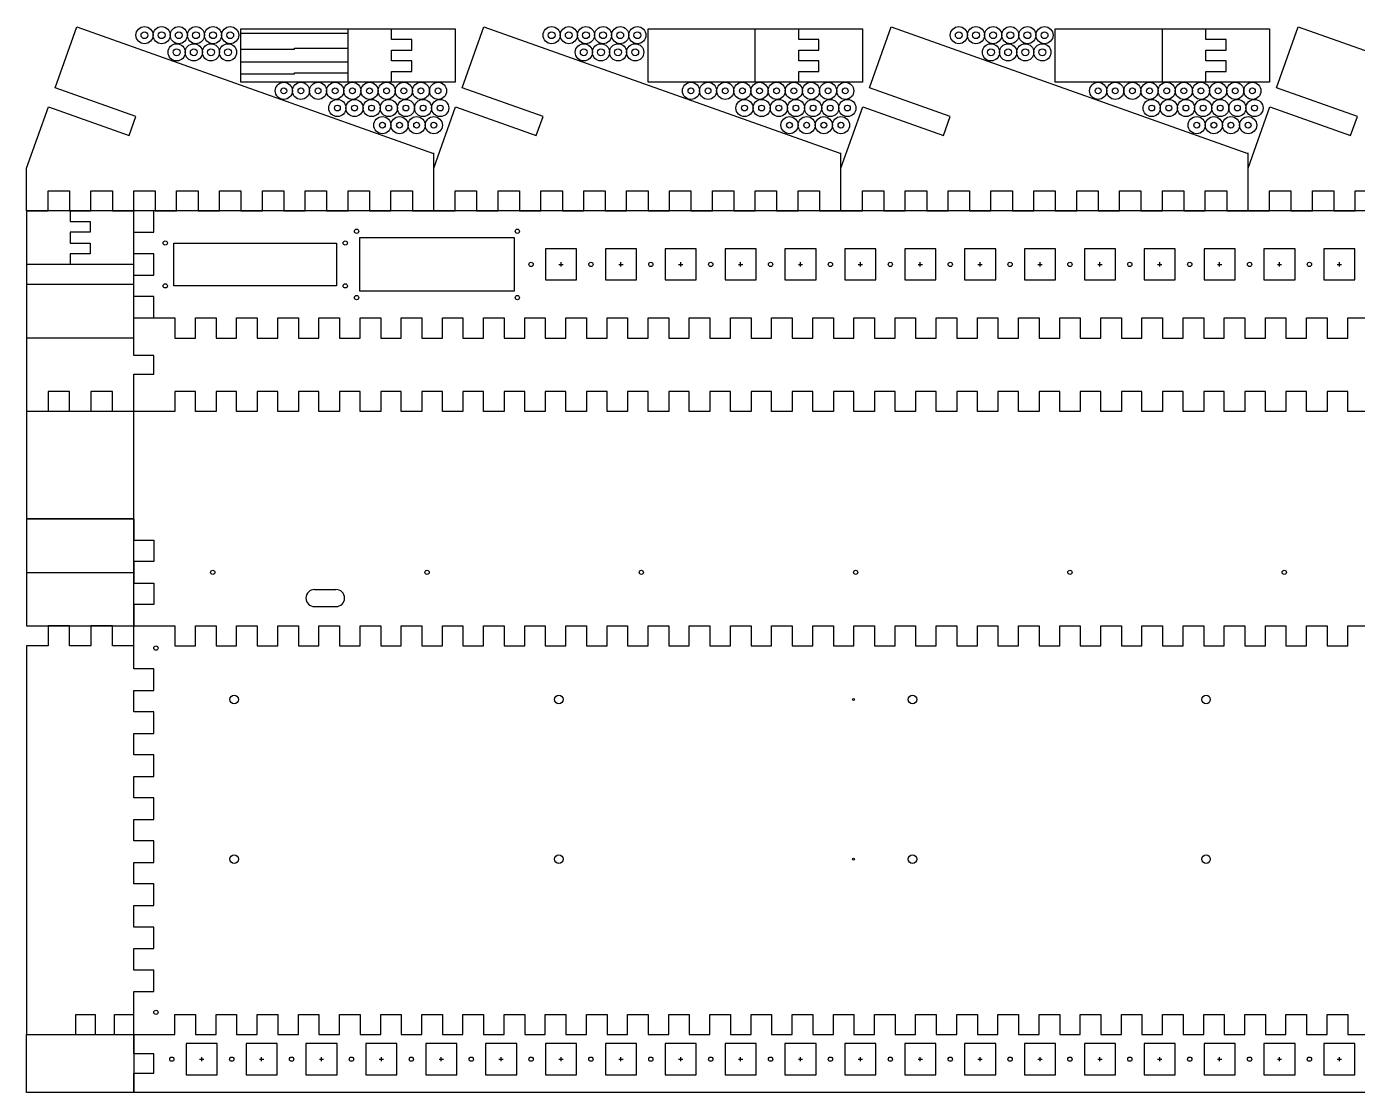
# Model space of a CAD drawing. Header units: metres. Extents: x 0 to 974, y 0 to 501.
# Drawn here: x 0 to 621, y 0 to 497 of the extents above; entities that cross this region are included whole.
import ezdxf

# ---------------------------------------------------------------- set-up
doc = ezdxf.new("R2010")
doc.units = ezdxf.units.M

msp = doc.modelspace()

# ---------------------------------------------------------------- linework, layer by layer
at = {"color": 7}
for p, q in [((13.275722, 468.833282), (23.419872, 497.405975)), ((23.419872, 497.405975), (189.936829, 438.287537)), ((203.275726, 468.833282), (213.419876, 497.405975)), ((213.419876, 497.405975), (379.936829, 438.287537)), ((393.275726, 468.833282), (403.419861, 497.405975)), ((403.419861, 497.405975), (569.936829, 438.287537)), ((583.275696, 468.833282), (593.419861, 497.405975)), ((593.419861, 497.405975), (759.936829, 438.287537)), ((100, 471.440002), (100, 496.440002)), ((100, 496.440002), (200, 496.440002)), ((100, 494.440002), (150, 494.440002)), ((150, 471.440002), (150, 496.440002)), ((170.320007, 491.440002), (170.320007, 496.440002)), ((179.680008, 491.440002), (170.320007, 491.440002)), ((179.680008, 486.440002), (179.680008, 491.440002)), ((200, 496.440002), (200, 471.440002)), ((290, 471.440002), (290, 496.440002)), ((290, 496.440002), (390, 496.440002)), ((340, 471.440002), (340, 496.440002)), ((360.320007, 491.440002), (360.320007, 496.440002)), ((369.679993, 491.440002), (360.320007, 491.440002)), ((369.679993, 486.440002), (369.679993, 491.440002)), ((390, 496.440002), (390, 471.440002)), ((480, 471.440002), (480, 496.440002)), ((480, 496.440002), (580, 496.440002)), ((530, 471.440002), (530, 496.440002)), ((550.320007, 491.440002), (550.320007, 496.440002)), ((559.679993, 491.440002), (550.320007, 491.440002)), ((559.679993, 486.440002), (559.679993, 491.440002)), ((580, 496.440002), (580, 471.440002)), ((100, 486.940002), (125, 486.940002)), ((125, 486.940002), (125, 487.440002)), ((125, 487.440002), (150, 487.440002)), ((170.320007, 481.440002), (170.320007, 486.440002)), ((170.320007, 486.440002), (179.680008, 486.440002)), ((360.320007, 481.440002), (360.320007, 486.440002)), ((360.320007, 486.440002), (369.679993, 486.440002)), ((550.320007, 481.440002), (550.320007, 486.440002)), ((550.320007, 486.440002), (559.679993, 486.440002)), ((100, 480.940002), (150, 480.940002)), ((179.680008, 481.440002), (170.320007, 481.440002)), ((179.680008, 476.440002), (179.680008, 481.440002)), ((369.679993, 481.440002), (360.320007, 481.440002)), ((369.679993, 476.440002), (369.679993, 481.440002)), ((559.679993, 481.440002), (550.320007, 481.440002)), ((559.679993, 476.440002), (559.679993, 481.440002)), ((100, 475.440002), (125, 475.440002)), ((125, 475.440002), (125, 475.940002)), ((125, 475.940002), (150, 475.940002)), ((170.320007, 471.440002), (170.320007, 476.440002)), ((170.320007, 476.440002), (179.680008, 476.440002)), ((360.320007, 471.440002), (360.320007, 476.440002)), ((360.320007, 476.440002), (369.679993, 476.440002)), ((550.320007, 471.440002), (550.320007, 476.440002)), ((550.320007, 476.440002), (559.679993, 476.440002)), ((50.970562, 455.4505), (13.275722, 468.833282)), ((200, 471.440002), (100, 471.440002)), ((240.970566, 455.4505), (203.275726, 468.833282)), ((390, 471.440002), (290, 471.440002)), ((430.970551, 455.4505), (393.275726, 468.833282)), ((580, 471.440002), (480, 471.440002)), ((620.970581, 455.4505), (583.275696, 468.833282)), ((0, 431.440002), (10.14415, 460.012695)), ((10.14415, 460.012695), (47.838993, 446.629913)), ((190, 431.440002), (200.14415, 460.012695)), ((200.14415, 460.012695), (237.838989, 446.629913)), ((380, 431.440002), (390.144165, 460.012695)), ((390.144165, 460.012695), (427.838989, 446.629913)), ((570, 431.440002), (580.144165, 460.012695)), ((580.144165, 460.012695), (617.838989, 446.629913)), ((47.838993, 446.629913), (50.970562, 455.4505)), ((237.838989, 446.629913), (240.970566, 455.4505)), ((427.838989, 446.629913), (430.970551, 455.4505)), ((617.838989, 446.629913), (620.970581, 455.4505)), ((190, 411.440002), (190, 438.540009)), ((380, 411.440002), (380, 438.540009)), ((570, 411.440002), (570, 438.540009)), ((0, 411.440002), (0, 431.440002)), ((190, 411.440002), (190, 431.440002)), ((380, 411.440002), (380, 431.440002)), ((570, 411.440002), (570, 431.440002)), ((10, 411.440002), (10, 420.799988)), ((10, 420.799988), (20, 420.799988)), ((20, 420.799988), (20, 411.440002)), ((30, 411.440002), (30, 420.799988)), ((30, 420.799988), (40, 420.799988)), ((40, 420.799988), (40, 411.440002)), ((50, 411.440002), (50, 420.799988)), ((50, 420.799988), (60, 420.799988)), ((60, 420.799988), (60, 411.440002)), ((70, 411.440002), (70, 420.799988)), ((70, 420.799988), (80, 420.799988)), ((80, 420.799988), (80, 411.440002)), ((90, 411.440002), (90, 420.799988)), ((90, 420.799988), (100, 420.799988)), ((100, 420.799988), (100, 411.440002)), ((110, 411.440002), (110, 420.799988)), ((110, 420.799988), (120, 420.799988)), ((120, 420.799988), (120, 411.440002)), ((130, 411.440002), (130, 420.799988)), ((130, 420.799988), (140, 420.799988)), ((140, 420.799988), (140, 411.440002)), ((150, 411.440002), (150, 420.799988)), ((150, 420.799988), (160, 420.799988)), ((160, 420.799988), (160, 411.440002)), ((170, 411.440002), (170, 420.799988)), ((170, 420.799988), (180, 420.799988)), ((180, 420.799988), (180, 411.440002)), ((200, 411.440002), (200, 420.799988)), ((200, 420.799988), (210, 420.799988)), ((210, 420.799988), (210, 411.440002)), ((220, 411.440002), (220, 420.799988)), ((220, 420.799988), (230, 420.799988)), ((230, 420.799988), (230, 411.440002)), ((240, 411.440002), (240, 420.799988)), ((240, 420.799988), (250, 420.799988)), ((250, 420.799988), (250, 411.440002)), ((260, 411.440002), (260, 420.799988)), ((260, 420.799988), (270, 420.799988)), ((270, 420.799988), (270, 411.440002)), ((280, 411.440002), (280, 420.799988)), ((280, 420.799988), (290, 420.799988)), ((290, 420.799988), (290, 411.440002)), ((300, 411.440002), (300, 420.799988)), ((300, 420.799988), (310, 420.799988)), ((310, 420.799988), (310, 411.440002)), ((320, 411.440002), (320, 420.799988)), ((320, 420.799988), (330, 420.799988)), ((330, 420.799988), (330, 411.440002)), ((340, 411.440002), (340, 420.799988)), ((340, 420.799988), (350, 420.799988)), ((350, 420.799988), (350, 411.440002)), ((360, 411.440002), (360, 420.799988)), ((360, 420.799988), (370, 420.799988)), ((370, 420.799988), (370, 411.440002)), ((390, 411.440002), (390, 420.799988)), ((390, 420.799988), (400, 420.799988)), ((400, 420.799988), (400, 411.440002)), ((410, 411.440002), (410, 420.799988)), ((410, 420.799988), (420, 420.799988)), ((420, 420.799988), (420, 411.440002)), ((430, 411.440002), (430, 420.799988)), ((430, 420.799988), (440, 420.799988)), ((440, 420.799988), (440, 411.440002)), ((450, 411.440002), (450, 420.799988)), ((450, 420.799988), (460, 420.799988)), ((460, 420.799988), (460, 411.440002)), ((470, 411.440002), (470, 420.799988)), ((470, 420.799988), (480, 420.799988)), ((480, 420.799988), (480, 411.440002)), ((490, 411.440002), (490, 420.799988)), ((490, 420.799988), (500, 420.799988)), ((500, 420.799988), (500, 411.440002)), ((510, 411.440002), (510, 420.799988)), ((510, 420.799988), (520, 420.799988)), ((520, 420.799988), (520, 411.440002)), ((530, 411.440002), (530, 420.799988)), ((530, 420.799988), (540, 420.799988)), ((540, 420.799988), (540, 411.440002)), ((550, 411.440002), (550, 420.799988)), ((550, 420.799988), (560, 420.799988)), ((560, 420.799988), (560, 411.440002)), ((580, 411.440002), (580, 420.799988)), ((580, 420.799988), (590, 420.799988)), ((590, 420.799988), (590, 411.440002)), ((600, 411.440002), (600, 420.799988)), ((600, 420.799988), (610, 420.799988)), ((610, 420.799988), (610, 411.440002)), ((620, 411.440002), (620, 420.799988)), ((620, 420.799988), (630, 420.799988)), ((973.719971, 411.440002), (0, 411.440002)), ((0, 411.440002), (10, 411.440002)), ((0, 411.439972), (0, 317.719971)), ((20, 411.440002), (30, 411.440002)), ((20.320002, 411.440002), (20.320002, 406.440002)), ((40, 411.440002), (50, 411.440002)), ((50, 361.439972), (50, 411.439972)), ((59.360001, 401.440002), (59.360001, 411.440002)), ((60, 411.440002), (70, 411.440002)), ((80, 411.440002), (90, 411.440002)), ((100, 411.440002), (110, 411.440002)), ((120, 411.440002), (130, 411.440002)), ((140, 411.440002), (150, 411.440002)), ((160, 411.440002), (170, 411.440002)), ((180, 411.440002), (190, 411.440002)), ((190, 411.440002), (200, 411.440002)), ((210, 411.440002), (220, 411.440002)), ((230, 411.440002), (240, 411.440002)), ((250, 411.440002), (260, 411.440002)), ((270, 411.440002), (280, 411.440002)), ((290, 411.440002), (300, 411.440002)), ((310, 411.440002), (320, 411.440002)), ((330, 411.440002), (340, 411.440002)), ((350, 411.440002), (360, 411.440002)), ((370, 411.440002), (380, 411.440002)), ((380, 411.440002), (390, 411.440002)), ((400, 411.440002), (410, 411.440002)), ((420, 411.440002), (430, 411.440002)), ((440, 411.440002), (450, 411.440002)), ((460, 411.440002), (470, 411.440002)), ((480, 411.440002), (490, 411.440002)), ((500, 411.440002), (510, 411.440002)), ((520, 411.440002), (530, 411.440002)), ((540, 411.440002), (550, 411.440002)), ((560, 411.440002), (570, 411.440002)), ((570, 411.440002), (580, 411.440002)), ((590, 411.440002), (600, 411.440002)), ((610, 411.440002), (620, 411.440002)), ((20.320002, 406.440002), (29.68, 406.440002)), ((29.68, 406.440002), (29.68, 401.440002)), ((29.68, 401.440002), (20.320002, 401.440002)), ((20.320002, 401.440002), (20.320002, 396.440002)), ((50, 391.440002), (50, 401.440002)), ((50, 401.440002), (59.360001, 401.440002)), ((155.48999, 373.940002), (155.48999, 398.940002)), ((155.48999, 398.940002), (227.48999, 398.940002)), ((227.48999, 398.940002), (227.48999, 373.940002)), ((20.320002, 396.440002), (29.68, 396.440002)), ((29.68, 391.440002), (20.320002, 391.440002)), ((20.320002, 391.440002), (20.320002, 386.440002)), ((29.68, 396.440002), (29.68, 391.440002)), ((59.360001, 391.440002), (50, 391.440002)), ((59.360001, 381.440002), (59.360001, 391.440002)), ((68.669983, 376.440002), (68.669983, 396.440002)), ((68.669983, 396.440002), (144.669983, 396.440002)), ((144.669983, 396.440002), (144.669983, 376.440002)), ((256.619995, 393.690002), (242.11998, 393.690002)), ((242.11998, 393.690002), (242.11998, 379.190002)), ((256.619995, 379.190002), (256.619995, 393.690002)), ((284.559967, 393.690002), (270.059967, 393.690002)), ((270.059967, 393.690002), (270.059967, 379.190002)), ((284.559967, 379.190002), (284.559967, 393.690002)), ((312.499969, 393.690002), (297.999969, 393.690002)), ((297.999969, 393.690002), (297.999969, 379.190002)), ((312.499969, 379.190002), (312.499969, 393.690002)), ((340.439972, 393.690002), (325.939972, 393.690002)), ((325.939972, 393.690002), (325.939972, 379.190002)), ((340.439972, 379.190002), (340.439972, 393.690002)), ((368.379974, 393.690002), (353.879974, 393.690002)), ((353.879974, 393.690002), (353.879974, 379.190002)), ((368.379974, 379.190002), (368.379974, 393.690002)), ((396.319977, 393.690002), (381.819977, 393.690002)), ((381.819977, 393.690002), (381.819977, 379.190002)), ((396.319977, 379.190002), (396.319977, 393.690002)), ((424.259979, 393.690002), (409.759979, 393.690002)), ((409.759979, 393.690002), (409.759979, 379.190002)), ((424.259979, 379.190002), (424.259979, 393.690002)), ((452.199982, 393.690002), (437.699982, 393.690002)), ((437.699982, 393.690002), (437.699982, 379.190002)), ((452.199982, 379.190002), (452.199982, 393.690002)), ((480.139984, 393.690002), (465.639984, 393.690002)), ((465.639984, 393.690002), (465.639984, 379.190002)), ((480.139984, 379.190002), (480.139984, 393.690002)), ((508.079987, 393.690002), (493.579987, 393.690002)), ((493.579987, 393.690002), (493.579987, 379.190002)), ((508.079987, 379.190002), (508.079987, 393.690002)), ((536.019958, 393.690002), (521.519958, 393.690002)), ((521.519958, 393.690002), (521.519958, 379.190002)), ((536.019958, 379.190002), (536.019958, 393.690002)), ((563.959961, 393.690002), (549.459961, 393.690002)), ((549.459961, 393.690002), (549.459961, 379.190002)), ((563.959961, 379.190002), (563.959961, 393.690002)), ((591.899963, 393.690002), (577.399963, 393.690002)), ((577.399963, 393.690002), (577.399963, 379.190002)), ((591.899963, 379.190002), (591.899963, 393.690002)), ((619.839966, 393.690002), (605.339966, 393.690002)), ((605.339966, 393.690002), (605.339966, 379.190002)), ((619.839966, 379.190002), (619.839966, 393.690002)), ((50, 386.440002), (0, 386.440002)), ((248.36998, 386.440002), (250.36998, 386.440002)), ((249.36998, 385.440002), (249.36998, 387.440002)), ((276.309967, 386.440002), (278.309967, 386.440002)), ((277.309967, 385.440002), (277.309967, 387.440002)), ((304.249969, 386.440002), (306.249969, 386.440002)), ((305.249969, 385.440002), (305.249969, 387.440002)), ((332.189972, 386.440002), (334.189972, 386.440002)), ((333.189972, 385.440002), (333.189972, 387.440002)), ((360.129974, 386.440002), (362.129974, 386.440002)), ((361.129974, 385.440002), (361.129974, 387.440002)), ((388.069977, 386.440002), (390.069977, 386.440002)), ((389.069977, 385.440002), (389.069977, 387.440002)), ((416.009979, 386.440002), (418.009979, 386.440002)), ((417.009979, 385.440002), (417.009979, 387.440002)), ((443.949982, 386.440002), (445.949982, 386.440002)), ((444.949982, 385.440002), (444.949982, 387.440002)), ((471.889984, 386.440002), (473.889984, 386.440002)), ((472.889984, 385.440002), (472.889984, 387.440002)), ((499.829987, 386.440002), (501.829987, 386.440002)), ((500.829987, 385.440002), (500.829987, 387.440002)), ((527.769958, 386.440002), (529.769958, 386.440002)), ((528.769958, 385.440002), (528.769958, 387.440002)), ((555.709961, 386.440002), (557.709961, 386.440002)), ((556.709961, 385.440002), (556.709961, 387.440002)), ((583.649963, 386.440002), (585.649963, 386.440002)), ((584.649963, 385.440002), (584.649963, 387.440002)), ((611.589966, 386.440002), (613.589966, 386.440002)), ((612.589966, 385.440002), (612.589966, 387.440002)), ((50, 371.440002), (50, 381.440002)), ((50, 381.440002), (59.360001, 381.440002)), ((242.11998, 379.190002), (256.619995, 379.190002)), ((270.059967, 379.190002), (284.559967, 379.190002)), ((297.999969, 379.190002), (312.499969, 379.190002)), ((325.939972, 379.190002), (340.439972, 379.190002)), ((353.879974, 379.190002), (368.379974, 379.190002)), ((381.819977, 379.190002), (396.319977, 379.190002)), ((409.759979, 379.190002), (424.259979, 379.190002)), ((437.699982, 379.190002), (452.199982, 379.190002)), ((465.639984, 379.190002), (480.139984, 379.190002)), ((493.579987, 379.190002), (508.079987, 379.190002)), ((521.519958, 379.190002), (536.019958, 379.190002)), ((549.459961, 379.190002), (563.959961, 379.190002)), ((577.399963, 379.190002), (591.899963, 379.190002)), ((605.339966, 379.190002), (619.839966, 379.190002)), ((50, 377.079987), (0, 377.079987)), ((144.669983, 376.440002), (68.669983, 376.440002)), ((227.48999, 373.940002), (155.48999, 373.940002)), ((59.360001, 371.440002), (50, 371.440002)), ((59.360001, 361.440002), (59.360001, 371.440002)), ((50, 361.440002), (69.202637, 361.440002)), ((50, 343.951935), (50, 361.439911)), ((69.202637, 361.440002), (69.202637, 352.080017)), ((78.803955, 352.080017), (78.803955, 361.440002)), ((78.803955, 361.440002), (88.405273, 361.440002)), ((88.405273, 361.440002), (88.405273, 352.080017)), ((98.006592, 352.080017), (98.006592, 361.440002)), ((98.006592, 361.440002), (107.60791, 361.440002)), ((107.60791, 361.440002), (107.60791, 352.080017)), ((117.209229, 352.080017), (117.209229, 361.440002)), ((117.209229, 361.440002), (126.810547, 361.440002)), ((126.810547, 361.440002), (126.810547, 352.080017)), ((136.411865, 352.080017), (136.411865, 361.440002)), ((136.411865, 361.440002), (146.013184, 361.440002)), ((146.013184, 361.440002), (146.013184, 352.080017)), ((155.614502, 352.080017), (155.614502, 361.440002)), ((155.614502, 361.440002), (165.21582, 361.440002)), ((165.21582, 361.440002), (165.21582, 352.080017)), ((174.817139, 352.080017), (174.817139, 361.440002)), ((174.817139, 361.440002), (184.418457, 361.440002)), ((184.418457, 361.440002), (184.418457, 352.080017)), ((194.019775, 352.080017), (194.019775, 361.440002)), ((194.019775, 361.440002), (203.621094, 361.440002)), ((203.621094, 361.440002), (203.621094, 352.080017)), ((213.222412, 352.080017), (213.222412, 361.440002)), ((213.222412, 361.440002), (222.82373, 361.440002)), ((222.82373, 361.440002), (222.82373, 352.080017)), ((232.425049, 352.080017), (232.425049, 361.440002)), ((232.425049, 361.440002), (242.026367, 361.440002)), ((242.026367, 361.440002), (242.026367, 352.080017)), ((251.627686, 352.080017), (251.627686, 361.440002)), ((251.627686, 361.440002), (261.229004, 361.440002)), ((261.229004, 361.440002), (261.229004, 352.080017)), ((270.830322, 352.080017), (270.830322, 361.440002)), ((270.830322, 361.440002), (280.431641, 361.440002)), ((280.431641, 361.440002), (280.431641, 352.080017)), ((290.032959, 352.080017), (290.032959, 361.440002)), ((290.032959, 361.440002), (299.634277, 361.440002)), ((299.634277, 361.440002), (299.634277, 352.080017)), ((309.235596, 352.080017), (309.235596, 361.440002)), ((309.235596, 361.440002), (318.836914, 361.440002)), ((318.836914, 361.440002), (318.836914, 352.080017)), ((328.438232, 352.080017), (328.438232, 361.440002)), ((328.438232, 361.440002), (338.039551, 361.440002)), ((338.039551, 361.440002), (338.039551, 352.080017)), ((347.640869, 352.080017), (347.640869, 361.440002)), ((347.640869, 361.440002), (357.242188, 361.440002)), ((357.242188, 361.440002), (357.242188, 352.080017)), ((366.843506, 352.080017), (366.843506, 361.440002)), ((366.843506, 361.440002), (376.444824, 361.440002)), ((376.444824, 361.440002), (376.444824, 352.080017)), ((386.046143, 352.080017), (386.046143, 361.440002)), ((386.046143, 361.440002), (395.647461, 361.440002)), ((395.647461, 361.440002), (395.647461, 352.080017)), ((405.248779, 352.080017), (405.248779, 361.440002)), ((405.248779, 361.440002), (414.850098, 361.440002)), ((414.850098, 361.440002), (414.850098, 352.080017)), ((424.451416, 352.080017), (424.451416, 361.440002)), ((424.451416, 361.440002), (434.052734, 361.440002)), ((434.052734, 361.440002), (434.052734, 352.080017)), ((443.654053, 352.080017), (443.654053, 361.440002)), ((443.654053, 361.440002), (453.255371, 361.440002)), ((453.255371, 361.440002), (453.255371, 352.080017)), ((462.856689, 352.080017), (462.856689, 361.440002)), ((462.856689, 361.440002), (472.458008, 361.440002)), ((472.458008, 361.440002), (472.458008, 352.080017)), ((482.059326, 352.080017), (482.059326, 361.440002)), ((482.059326, 361.440002), (491.660645, 361.440002)), ((491.660645, 361.440002), (491.660645, 352.080017)), ((501.261963, 352.080017), (501.261963, 361.440002)), ((501.261963, 361.440002), (510.863281, 361.440002)), ((510.863281, 361.440002), (510.863281, 352.080017)), ((520.4646, 352.080017), (520.4646, 361.440002)), ((520.4646, 361.440002), (530.065918, 361.440002)), ((530.065918, 361.440002), (530.065918, 352.080017)), ((539.667236, 352.080017), (539.667236, 361.440002)), ((539.667236, 361.440002), (549.268555, 361.440002)), ((549.268555, 361.440002), (549.268555, 352.080017)), ((558.869873, 352.080017), (558.869873, 361.440002)), ((558.869873, 361.440002), (568.471191, 361.440002)), ((568.471191, 361.440002), (568.471191, 352.080017)), ((578.07251, 352.080017), (578.07251, 361.440002)), ((578.07251, 361.440002), (587.673828, 361.440002)), ((587.673828, 361.440002), (587.673828, 352.080017)), ((597.275146, 352.080017), (597.275146, 361.440002)), ((597.275146, 361.440002), (606.876465, 361.440002)), ((606.876465, 361.440002), (606.876465, 352.080017)), ((616.477783, 352.080017), (616.477783, 361.440002)), ((616.477783, 361.440002), (626.079102, 361.440002)), ((50, 352.079987), (0, 352.079987)), ((69.202637, 352.080017), (78.803955, 352.080017)), ((88.405273, 352.080017), (98.006592, 352.080017)), ((107.60791, 352.080017), (117.209229, 352.080017)), ((126.810547, 352.080017), (136.411865, 352.080017)), ((146.013184, 352.080017), (155.614502, 352.080017)), ((165.21582, 352.080017), (174.817139, 352.080017)), ((184.418457, 352.080017), (194.019775, 352.080017)), ((203.621094, 352.080017), (213.222412, 352.080017)), ((222.82373, 352.080017), (232.425049, 352.080017)), ((242.026367, 352.080017), (251.627686, 352.080017)), ((261.229004, 352.080017), (270.830322, 352.080017)), ((280.431641, 352.080017), (290.032959, 352.080017)), ((299.634277, 352.080017), (309.235596, 352.080017)), ((318.836914, 352.080017), (328.438232, 352.080017)), ((338.039551, 352.080017), (347.640869, 352.080017)), ((357.242188, 352.080017), (366.843506, 352.080017)), ((376.444824, 352.080017), (386.046143, 352.080017)), ((395.647461, 352.080017), (405.248779, 352.080017)), ((414.850098, 352.080017), (424.451416, 352.080017)), ((434.052734, 352.080017), (443.654053, 352.080017)), ((453.255371, 352.080017), (462.856689, 352.080017)), ((472.458008, 352.080017), (482.059326, 352.080017)), ((491.660645, 352.080017), (501.261963, 352.080017)), ((510.863281, 352.080017), (520.4646, 352.080017)), ((530.065918, 352.080017), (539.667236, 352.080017)), ((549.268555, 352.080017), (558.869873, 352.080017)), ((568.471191, 352.080017), (578.07251, 352.080017)), ((587.673828, 352.080017), (597.275146, 352.080017)), ((606.876465, 352.080017), (616.477783, 352.080017)), ((59.360001, 343.951935), (50, 343.951935)), ((59.360001, 335.207947), (59.360001, 343.951935)), ((50, 317.719971), (50, 335.207947)), ((50, 335.207947), (59.360001, 335.207947)), ((20, 327.079987), (10, 327.079987)), ((10, 327.079987), (10, 317.720001)), ((20, 317.720001), (20, 327.079987)), ((40, 327.079987), (30, 327.079987)), ((30, 327.079987), (30, 317.720001)), ((40, 317.720001), (40, 327.079987)), ((78.803955, 327.079987), (69.202637, 327.079987)), ((69.202637, 327.079987), (69.202637, 317.720001)), ((78.803955, 317.720001), (78.803955, 327.079987)), ((98.006592, 327.079987), (88.405273, 327.079987)), ((88.405273, 327.079987), (88.405273, 317.720001)), ((98.006592, 317.720001), (98.006592, 327.079987)), ((117.209229, 327.079987), (107.60791, 327.079987)), ((107.60791, 327.079987), (107.60791, 317.720001)), ((117.209229, 317.720001), (117.209229, 327.079987)), ((136.411865, 327.079987), (126.810547, 327.079987)), ((126.810547, 327.079987), (126.810547, 317.720001)), ((136.411865, 317.720001), (136.411865, 327.079987)), ((155.614502, 327.079987), (146.013184, 327.079987)), ((146.013184, 327.079987), (146.013184, 317.720001)), ((155.614502, 317.720001), (155.614502, 327.079987)), ((174.817139, 327.079987), (165.21582, 327.079987)), ((165.21582, 327.079987), (165.21582, 317.720001)), ((174.817139, 317.720001), (174.817139, 327.079987)), ((194.019775, 327.079987), (184.418457, 327.079987)), ((184.418457, 327.079987), (184.418457, 317.720001)), ((194.019775, 317.720001), (194.019775, 327.079987)), ((213.222412, 327.079987), (203.621094, 327.079987)), ((203.621094, 327.079987), (203.621094, 317.720001)), ((213.222412, 317.720001), (213.222412, 327.079987)), ((232.425049, 327.079987), (222.82373, 327.079987)), ((222.82373, 327.079987), (222.82373, 317.720001)), ((232.425049, 317.720001), (232.425049, 327.079987)), ((251.627686, 327.079987), (242.026367, 327.079987)), ((242.026367, 327.079987), (242.026367, 317.720001)), ((251.627686, 317.720001), (251.627686, 327.079987)), ((270.830322, 327.079987), (261.229004, 327.079987)), ((261.229004, 327.079987), (261.229004, 317.720001)), ((270.830322, 317.720001), (270.830322, 327.079987)), ((290.032959, 327.079987), (280.431641, 327.079987)), ((280.431641, 327.079987), (280.431641, 317.720001)), ((290.032959, 317.720001), (290.032959, 327.079987)), ((309.235596, 327.079987), (299.634277, 327.079987)), ((299.634277, 327.079987), (299.634277, 317.720001)), ((309.235596, 317.720001), (309.235596, 327.079987)), ((328.438232, 327.079987), (318.836914, 327.079987)), ((318.836914, 327.079987), (318.836914, 317.720001)), ((328.438232, 317.720001), (328.438232, 327.079987)), ((347.640869, 327.079987), (338.039551, 327.079987)), ((338.039551, 327.079987), (338.039551, 317.720001)), ((347.640869, 317.720001), (347.640869, 327.079987)), ((366.843506, 327.079987), (357.242188, 327.079987)), ((357.242188, 327.079987), (357.242188, 317.720001)), ((366.843506, 317.720001), (366.843506, 327.079987)), ((386.046143, 327.079987), (376.444824, 327.079987)), ((376.444824, 327.079987), (376.444824, 317.720001)), ((386.046143, 317.720001), (386.046143, 327.079987)), ((405.248779, 327.079987), (395.647461, 327.079987)), ((395.647461, 327.079987), (395.647461, 317.720001)), ((405.248779, 317.720001), (405.248779, 327.079987)), ((424.451416, 327.079987), (414.850098, 327.079987)), ((414.850098, 327.079987), (414.850098, 317.720001)), ((424.451416, 317.720001), (424.451416, 327.079987)), ((443.654053, 327.079987), (434.052734, 327.079987)), ((434.052734, 327.079987), (434.052734, 317.720001)), ((443.654053, 317.720001), (443.654053, 327.079987)), ((462.856689, 327.079987), (453.255371, 327.079987)), ((453.255371, 327.079987), (453.255371, 317.720001)), ((462.856689, 317.720001), (462.856689, 327.079987)), ((482.059326, 327.079987), (472.458008, 327.079987)), ((472.458008, 327.079987), (472.458008, 317.720001)), ((482.059326, 317.720001), (482.059326, 327.079987)), ((501.261963, 327.079987), (491.660645, 327.079987)), ((491.660645, 327.079987), (491.660645, 317.720001)), ((501.261963, 317.720001), (501.261963, 327.079987)), ((520.4646, 327.079987), (510.863281, 327.079987)), ((510.863281, 327.079987), (510.863281, 317.720001)), ((520.4646, 317.720001), (520.4646, 327.079987)), ((539.667236, 327.079987), (530.065918, 327.079987)), ((530.065918, 327.079987), (530.065918, 317.720001)), ((539.667236, 317.720001), (539.667236, 327.079987)), ((558.869873, 327.079987), (549.268555, 327.079987)), ((549.268555, 327.079987), (549.268555, 317.720001)), ((558.869873, 317.720001), (558.869873, 327.079987)), ((578.07251, 327.079987), (568.471191, 327.079987)), ((568.471191, 327.079987), (568.471191, 317.720001)), ((578.07251, 317.720001), (578.07251, 327.079987)), ((597.275146, 327.079987), (587.673828, 327.079987)), ((587.673828, 327.079987), (587.673828, 317.720001)), ((597.275146, 317.720001), (597.275146, 327.079987)), ((616.477783, 327.079987), (606.876465, 327.079987)), ((606.876465, 327.079987), (606.876465, 317.720001)), ((616.477783, 317.720001), (616.477783, 327.079987)), ((50, 317.720001), (0, 317.720001)), ((0, 317.720001), (0, 267.720001)), ((10, 317.720001), (0, 317.720001)), ((30, 317.720001), (20, 317.720001)), ((50, 317.720001), (40, 317.720001)), ((69.202637, 317.720001), (50, 317.720001)), ((50, 267.720001), (50, 317.720001)), ((88.405273, 317.720001), (78.803955, 317.720001)), ((107.60791, 317.720001), (98.006592, 317.720001)), ((126.810547, 317.720001), (117.209229, 317.720001)), ((146.013184, 317.720001), (136.411865, 317.720001)), ((165.21582, 317.720001), (155.614502, 317.720001)), ((184.418457, 317.720001), (174.817139, 317.720001)), ((203.621094, 317.720001), (194.019775, 317.720001)), ((222.82373, 317.720001), (213.222412, 317.720001)), ((242.026367, 317.720001), (232.425049, 317.720001)), ((261.229004, 317.720001), (251.627686, 317.720001)), ((280.431641, 317.720001), (270.830322, 317.720001)), ((299.634277, 317.720001), (290.032959, 317.720001)), ((318.836914, 317.720001), (309.235596, 317.720001)), ((338.039551, 317.720001), (328.438232, 317.720001)), ((357.242188, 317.720001), (347.640869, 317.720001)), ((376.444824, 317.720001), (366.843506, 317.720001)), ((395.647461, 317.720001), (386.046143, 317.720001)), ((414.850098, 317.720001), (405.248779, 317.720001)), ((434.052734, 317.720001), (424.451416, 317.720001)), ((453.255371, 317.720001), (443.654053, 317.720001)), ((472.458008, 317.720001), (462.856689, 317.720001)), ((491.660645, 317.720001), (482.059326, 317.720001)), ((510.863281, 317.720001), (501.261963, 317.720001)), ((530.065918, 317.720001), (520.4646, 317.720001)), ((549.268555, 317.720001), (539.667236, 317.720001)), ((568.471191, 317.720001), (558.869873, 317.720001)), ((587.673828, 317.720001), (578.07251, 317.720001)), ((606.876465, 317.720001), (597.275146, 317.720001)), ((626.079102, 317.720001), (616.477783, 317.720001)), ((50, 267.720001), (0, 267.720001)), ((0, 267.720001), (0, 217.720001)), ((0, 267.720001), (50, 267.720001)), ((50, 217.720001), (50, 267.720001)), ((50, 267.720001), (50, 257.720001)), ((50, 257.720001), (59.360001, 257.720001)), ((59.360001, 257.720001), (59.360001, 247.720001)), ((0.000001, 242.720001), (50, 242.720001)), ((59.360001, 247.720001), (50, 247.720001)), ((50, 247.720001), (50, 237.720001)), ((50, 237.720001), (59.360001, 237.720001)), ((59.360001, 237.720001), (59.360001, 227.720001)), ((134.360001, 234.720001), (144.360001, 234.720001)), ((59.360001, 227.720001), (50, 227.720001)), ((50, 227.720001), (50, 217.720001)), ((134.360001, 226.720001), (144.360001, 226.720001)), ((0, 217.720001), (50, 217.720001)), ((20, 217.720001), (10, 217.720001)), ((10, 217.720001), (10, 208.360001)), ((20, 208.360001), (20, 217.720001)), ((40, 217.720001), (30, 217.720001)), ((30, 217.720001), (30, 208.360001)), ((40, 208.360001), (40, 217.720001)), ((50, 197.644257), (50, 217.720062)), ((50, 217.720001), (69.202637, 217.720001)), ((69.202637, 217.720001), (69.202637, 208.360001)), ((78.803955, 208.360001), (78.803955, 217.720001)), ((78.803955, 217.720001), (88.405273, 217.720001)), ((88.405273, 217.720001), (88.405273, 208.360001)), ((98.006592, 208.360001), (98.006592, 217.720001)), ((98.006592, 217.720001), (107.60791, 217.720001)), ((107.60791, 217.720001), (107.60791, 208.360001)), ((117.209229, 208.360001), (117.209229, 217.720001)), ((117.209229, 217.720001), (126.810547, 217.720001)), ((126.810547, 217.720001), (126.810547, 208.360001)), ((136.411865, 208.360001), (136.411865, 217.720001)), ((136.411865, 217.720001), (146.013184, 217.720001)), ((146.013184, 217.720001), (146.013184, 208.360001)), ((155.614502, 208.360001), (155.614502, 217.720001)), ((155.614502, 217.720001), (165.21582, 217.720001)), ((165.21582, 217.720001), (165.21582, 208.360001)), ((174.817139, 208.360001), (174.817139, 217.720001)), ((174.817139, 217.720001), (184.418457, 217.720001)), ((184.418457, 217.720001), (184.418457, 208.360001)), ((194.019775, 208.360001), (194.019775, 217.720001)), ((194.019775, 217.720001), (203.621094, 217.720001)), ((203.621094, 217.720001), (203.621094, 208.360001)), ((213.222412, 208.360001), (213.222412, 217.720001)), ((213.222412, 217.720001), (222.82373, 217.720001)), ((222.82373, 217.720001), (222.82373, 208.360001)), ((232.425049, 208.360001), (232.425049, 217.720001)), ((232.425049, 217.720001), (242.026367, 217.720001)), ((242.026367, 217.720001), (242.026367, 208.360001)), ((251.627686, 208.360001), (251.627686, 217.720001)), ((251.627686, 217.720001), (261.229004, 217.720001)), ((261.229004, 217.720001), (261.229004, 208.360001)), ((270.830322, 208.360001), (270.830322, 217.720001)), ((270.830322, 217.720001), (280.431641, 217.720001)), ((280.431641, 217.720001), (280.431641, 208.360001)), ((290.032959, 208.360001), (290.032959, 217.720001)), ((290.032959, 217.720001), (299.634277, 217.720001)), ((299.634277, 217.720001), (299.634277, 208.360001)), ((309.235596, 208.360001), (309.235596, 217.720001)), ((309.235596, 217.720001), (318.836914, 217.720001)), ((318.836914, 217.720001), (318.836914, 208.360001)), ((328.438232, 208.360001), (328.438232, 217.720001)), ((328.438232, 217.720001), (338.039551, 217.720001)), ((338.039551, 217.720001), (338.039551, 208.360001)), ((347.640869, 208.360001), (347.640869, 217.720001)), ((347.640869, 217.720001), (357.242188, 217.720001)), ((357.242188, 217.720001), (357.242188, 208.360001)), ((366.843506, 208.360001), (366.843506, 217.720001)), ((366.843506, 217.720001), (376.444824, 217.720001)), ((376.444824, 217.720001), (376.444824, 208.360001)), ((386.046143, 208.360001), (386.046143, 217.720001)), ((386.046143, 217.720001), (395.647461, 217.720001)), ((395.647461, 217.720001), (395.647461, 208.360001)), ((405.248779, 208.360001), (405.248779, 217.720001)), ((405.248779, 217.720001), (414.850098, 217.720001)), ((414.850098, 217.720001), (414.850098, 208.360001)), ((424.451416, 208.360001), (424.451416, 217.720001)), ((424.451416, 217.720001), (434.052734, 217.720001)), ((434.052734, 217.720001), (434.052734, 208.360001)), ((443.654053, 208.360001), (443.654053, 217.720001)), ((443.654053, 217.720001), (453.255371, 217.720001)), ((453.255371, 217.720001), (453.255371, 208.360001)), ((462.856689, 208.360001), (462.856689, 217.720001)), ((462.856689, 217.720001), (472.458008, 217.720001)), ((472.458008, 217.720001), (472.458008, 208.360001)), ((482.059326, 208.360001), (482.059326, 217.720001)), ((482.059326, 217.720001), (491.660645, 217.720001)), ((491.660645, 217.720001), (491.660645, 208.360001)), ((501.261963, 208.360001), (501.261963, 217.720001)), ((501.261963, 217.720001), (510.863281, 217.720001)), ((510.863281, 217.720001), (510.863281, 208.360001)), ((520.4646, 208.360001), (520.4646, 217.720001)), ((520.4646, 217.720001), (530.065918, 217.720001)), ((530.065918, 217.720001), (530.065918, 208.360001)), ((539.667236, 208.360001), (539.667236, 217.720001)), ((539.667236, 217.720001), (549.268555, 217.720001)), ((549.268555, 217.720001), (549.268555, 208.360001)), ((558.869873, 208.360001), (558.869873, 217.720001)), ((558.869873, 217.720001), (568.471191, 217.720001)), ((568.471191, 217.720001), (568.471191, 208.360001)), ((578.07251, 208.360001), (578.07251, 217.720001)), ((578.07251, 217.720001), (587.673828, 217.720001)), ((587.673828, 217.720001), (587.673828, 208.360001)), ((597.275146, 208.360001), (597.275146, 217.720001)), ((597.275146, 217.720001), (606.876465, 217.720001)), ((606.876465, 217.720001), (606.876465, 208.360001)), ((616.477783, 208.360001), (616.477783, 217.720001)), ((616.477783, 217.720001), (626.079102, 217.720001)), ((10, 208.360001), (0, 208.360001)), ((0, 208.360001), (0, 172.360001)), ((30, 208.360001), (20, 208.360001)), ((50, 208.360001), (40, 208.360001)), ((69.202637, 208.360001), (78.803955, 208.360001)), ((88.405273, 208.360001), (98.006592, 208.360001)), ((107.60791, 208.360001), (117.209229, 208.360001)), ((126.810547, 208.360001), (136.411865, 208.360001)), ((146.013184, 208.360001), (155.614502, 208.360001)), ((165.21582, 208.360001), (174.817139, 208.360001)), ((184.418457, 208.360001), (194.019775, 208.360001)), ((203.621094, 208.360001), (213.222412, 208.360001)), ((222.82373, 208.360001), (232.425049, 208.360001)), ((242.026367, 208.360001), (251.627686, 208.360001)), ((261.229004, 208.360001), (270.830322, 208.360001)), ((280.431641, 208.360001), (290.032959, 208.360001)), ((299.634277, 208.360001), (309.235596, 208.360001)), ((318.836914, 208.360001), (328.438232, 208.360001)), ((338.039551, 208.360001), (347.640869, 208.360001)), ((357.242188, 208.360001), (366.843506, 208.360001)), ((376.444824, 208.360001), (386.046143, 208.360001)), ((395.647461, 208.360001), (405.248779, 208.360001)), ((414.850098, 208.360001), (424.451416, 208.360001)), ((434.052734, 208.360001), (443.654053, 208.360001)), ((453.255371, 208.360001), (462.856689, 208.360001)), ((472.458008, 208.360001), (482.059326, 208.360001)), ((491.660645, 208.360001), (501.261963, 208.360001)), ((510.863281, 208.360001), (520.4646, 208.360001)), ((530.065918, 208.360001), (539.667236, 208.360001)), ((549.268555, 208.360001), (558.869873, 208.360001)), ((568.471191, 208.360001), (578.07251, 208.360001)), ((587.673828, 208.360001), (597.275146, 208.360001)), ((606.876465, 208.360001), (616.477783, 208.360001)), ((59.360001, 197.644257), (50, 197.644257)), ((59.360001, 187.606354), (59.360001, 197.644257)), ((50, 177.568451), (50, 187.606354)), ((50, 187.606354), (59.360001, 187.606354)), ((59.360001, 177.568451), (50, 177.568451)), ((59.360001, 167.530548), (59.360001, 177.568451)), ((0, 172.360001), (0, 172.360001)), ((0, 172.360001), (0, 27)), ((50, 157.492645), (50, 167.530548)), ((50, 167.530548), (59.360001, 167.530548)), ((59.360001, 157.492645), (50, 157.492645)), ((59.360001, 147.454742), (59.360001, 157.492645)), ((50, 137.41684), (50, 147.454742)), ((50, 147.454742), (59.360001, 147.454742)), ((59.360001, 137.41684), (50, 137.41684)), ((59.360001, 127.378952), (59.360001, 137.41684)), ((50, 117.341057), (50, 127.378952)), ((50, 127.378952), (59.360001, 127.378952)), ((59.360001, 117.341057), (50, 117.341057)), ((59.360001, 107.303162), (59.360001, 117.341057)), ((50, 97.265266), (50, 107.303162)), ((50, 107.303162), (59.360001, 107.303162)), ((59.360001, 97.265266), (50, 97.265266)), ((59.360001, 87.227371), (59.360001, 97.265266)), ((50, 77.189476), (50, 87.227371)), ((50, 87.227371), (59.360001, 87.227371)), ((59.360001, 77.189476), (50, 77.189476)), ((59.360001, 67.151581), (59.360001, 77.189476)), ((50, 57.113686), (50, 67.151581)), ((50, 67.151581), (59.360001, 67.151581)), ((59.360001, 57.113686), (50, 57.113686)), ((59.360001, 47.07579), (59.360001, 57.113686)), ((50, 27), (50, 47.07579)), ((50, 47.07579), (59.360001, 47.07579)), ((23, 27), (23, 36.360001)), ((23, 36.360001), (32, 36.360001)), ((32, 36.360001), (32, 27)), ((41, 27), (41, 36.360001)), ((41, 36.360001), (50, 36.360001)), ((69.202637, 27), (69.202637, 36.360001)), ((69.202637, 36.360001), (78.803955, 36.360001)), ((78.803955, 36.360001), (78.803955, 27)), ((88.405273, 27), (88.405273, 36.360001)), ((88.405273, 36.360001), (98.006592, 36.360001)), ((98.006592, 36.360001), (98.006592, 27)), ((107.60791, 27), (107.60791, 36.360001)), ((107.60791, 36.360001), (117.209229, 36.360001)), ((117.209229, 36.360001), (117.209229, 27)), ((126.810547, 27), (126.810547, 36.360001)), ((126.810547, 36.360001), (136.411865, 36.360001)), ((136.411865, 36.360001), (136.411865, 27)), ((146.013184, 27), (146.013184, 36.360001)), ((146.013184, 36.360001), (155.614502, 36.360001)), ((155.614502, 36.360001), (155.614502, 27)), ((165.21582, 27), (165.21582, 36.360001)), ((165.21582, 36.360001), (174.817139, 36.360001)), ((174.817139, 36.360001), (174.817139, 27)), ((184.418457, 27), (184.418457, 36.360001)), ((184.418457, 36.360001), (194.019775, 36.360001)), ((194.019775, 36.360001), (194.019775, 27)), ((203.621094, 27), (203.621094, 36.360001)), ((203.621094, 36.360001), (213.222412, 36.360001)), ((213.222412, 36.360001), (213.222412, 27)), ((222.82373, 27), (222.82373, 36.360001)), ((222.82373, 36.360001), (232.425049, 36.360001)), ((232.425049, 36.360001), (232.425049, 27)), ((242.026367, 27), (242.026367, 36.360001)), ((242.026367, 36.360001), (251.627686, 36.360001)), ((251.627686, 36.360001), (251.627686, 27)), ((261.229004, 27), (261.229004, 36.360001)), ((261.229004, 36.360001), (270.830322, 36.360001)), ((270.830322, 36.360001), (270.830322, 27)), ((280.431641, 27), (280.431641, 36.360001)), ((280.431641, 36.360001), (290.032959, 36.360001)), ((290.032959, 36.360001), (290.032959, 27)), ((299.634277, 27), (299.634277, 36.360001)), ((299.634277, 36.360001), (309.235596, 36.360001)), ((309.235596, 36.360001), (309.235596, 27)), ((318.836914, 27), (318.836914, 36.360001)), ((318.836914, 36.360001), (328.438232, 36.360001)), ((328.438232, 36.360001), (328.438232, 27)), ((338.039551, 27), (338.039551, 36.360001)), ((338.039551, 36.360001), (347.640869, 36.360001)), ((347.640869, 36.360001), (347.640869, 27)), ((357.242188, 27), (357.242188, 36.360001)), ((357.242188, 36.360001), (366.843506, 36.360001)), ((366.843506, 36.360001), (366.843506, 27)), ((376.444824, 27), (376.444824, 36.360001)), ((376.444824, 36.360001), (386.046143, 36.360001)), ((386.046143, 36.360001), (386.046143, 27)), ((395.647461, 27), (395.647461, 36.360001)), ((395.647461, 36.360001), (405.248779, 36.360001)), ((405.248779, 36.360001), (405.248779, 27)), ((414.850098, 27), (414.850098, 36.360001)), ((414.850098, 36.360001), (424.451416, 36.360001)), ((424.451416, 36.360001), (424.451416, 27)), ((434.052734, 27), (434.052734, 36.360001)), ((434.052734, 36.360001), (443.654053, 36.360001)), ((443.654053, 36.360001), (443.654053, 27)), ((453.255371, 27), (453.255371, 36.360001)), ((453.255371, 36.360001), (462.856689, 36.360001)), ((462.856689, 36.360001), (462.856689, 27)), ((472.458008, 27), (472.458008, 36.360001)), ((472.458008, 36.360001), (482.059326, 36.360001)), ((482.059326, 36.360001), (482.059326, 27)), ((491.660645, 27), (491.660645, 36.360001)), ((491.660645, 36.360001), (501.261963, 36.360001)), ((501.261963, 36.360001), (501.261963, 27)), ((510.863281, 27), (510.863281, 36.360001)), ((510.863281, 36.360001), (520.4646, 36.360001)), ((520.4646, 36.360001), (520.4646, 27)), ((530.065918, 27), (530.065918, 36.360001)), ((530.065918, 36.360001), (539.667236, 36.360001)), ((539.667236, 36.360001), (539.667236, 27)), ((549.268555, 27), (549.268555, 36.360001)), ((549.268555, 36.360001), (558.869873, 36.360001)), ((558.869873, 36.360001), (558.869873, 27)), ((568.471191, 27), (568.471191, 36.360001)), ((568.471191, 36.360001), (578.07251, 36.360001)), ((578.07251, 36.360001), (578.07251, 27)), ((587.673828, 27), (587.673828, 36.360001)), ((587.673828, 36.360001), (597.275146, 36.360001)), ((597.275146, 36.360001), (597.275146, 27)), ((606.876465, 27), (606.876465, 36.360001)), ((606.876465, 36.360001), (616.477783, 36.360001)), ((616.477783, 36.360001), (616.477783, 27)), ((0, 0.000001), (0, 27)), ((0, 27), (50, 27)), ((14, 27), (23, 27)), ((32, 27), (41, 27)), ((50, 27), (50, 0.000001)), ((50, 27), (69.202637, 27)), ((50, 18), (50, 27)), ((78.803955, 27), (88.405273, 27)), ((98.006592, 27), (107.60791, 27)), ((117.209229, 27), (126.810547, 27)), ((136.411865, 27), (146.013184, 27)), ((155.614502, 27), (165.21582, 27)), ((174.817139, 27), (184.418457, 27)), ((194.019775, 27), (203.621094, 27)), ((213.222412, 27), (222.82373, 27)), ((232.425049, 27), (242.026367, 27)), ((251.627686, 27), (261.229004, 27)), ((270.830322, 27), (280.431641, 27)), ((290.032959, 27), (299.634277, 27)), ((309.235596, 27), (318.836914, 27)), ((328.438232, 27), (338.039551, 27)), ((347.640869, 27), (357.242188, 27)), ((366.843506, 27), (376.444824, 27)), ((386.046143, 27), (395.647461, 27)), ((405.248779, 27), (414.850098, 27)), ((424.451416, 27), (434.052734, 27)), ((443.654053, 27), (453.255371, 27)), ((462.856689, 27), (472.458008, 27)), ((482.059326, 27), (491.660645, 27)), ((501.261963, 27), (510.863281, 27)), ((520.4646, 27), (530.065918, 27)), ((539.667236, 27), (549.268555, 27)), ((558.869873, 27), (568.471191, 27)), ((578.07251, 27), (587.673828, 27)), ((597.275146, 27), (606.876465, 27)), ((616.477783, 27), (626.079102, 27)), ((88.97998, 22.75), (74.47998, 22.75)), ((74.47998, 22.75), (74.47998, 8.25)), ((88.97998, 8.25), (88.97998, 22.75)), ((116.919983, 22.75), (102.419983, 22.75)), ((102.419983, 22.75), (102.419983, 8.25)), ((116.919983, 8.25), (116.919983, 22.75)), ((144.859985, 22.75), (130.359985, 22.75)), ((130.359985, 22.75), (130.359985, 8.25)), ((144.859985, 8.25), (144.859985, 22.75)), ((172.799988, 22.75), (158.299988, 22.75)), ((158.299988, 22.75), (158.299988, 8.25)), ((172.799988, 8.25), (172.799988, 22.75)), ((200.73999, 22.75), (186.23999, 22.75)), ((186.23999, 22.75), (186.23999, 8.25)), ((200.73999, 8.25), (200.73999, 22.75)), ((228.679993, 22.75), (214.179993, 22.75)), ((214.179993, 22.75), (214.179993, 8.25)), ((228.679993, 8.25), (228.679993, 22.75)), ((256.619995, 22.75), (242.11998, 22.75)), ((242.11998, 22.75), (242.11998, 8.25)), ((256.619995, 8.25), (256.619995, 22.75)), ((284.559967, 22.75), (270.059967, 22.75)), ((270.059967, 22.75), (270.059967, 8.25)), ((284.559967, 8.25), (284.559967, 22.75)), ((312.499969, 22.75), (297.999969, 22.75)), ((297.999969, 22.75), (297.999969, 8.25)), ((312.499969, 8.25), (312.499969, 22.75)), ((340.439972, 22.75), (325.939972, 22.75)), ((325.939972, 22.75), (325.939972, 8.25)), ((340.439972, 8.25), (340.439972, 22.75)), ((368.379974, 22.75), (353.879974, 22.75)), ((353.879974, 22.75), (353.879974, 8.25)), ((368.379974, 8.25), (368.379974, 22.75)), ((396.319977, 22.75), (381.819977, 22.75)), ((381.819977, 22.75), (381.819977, 8.25)), ((396.319977, 8.25), (396.319977, 22.75)), ((424.259979, 22.75), (409.759979, 22.75)), ((409.759979, 22.75), (409.759979, 8.25)), ((424.259979, 8.25), (424.259979, 22.75)), ((452.199982, 22.75), (437.699982, 22.75)), ((437.699982, 22.75), (437.699982, 8.25)), ((452.199982, 8.25), (452.199982, 22.75)), ((480.139984, 22.75), (465.639984, 22.75)), ((465.639984, 22.75), (465.639984, 8.25)), ((480.139984, 8.25), (480.139984, 22.75)), ((508.079987, 22.75), (493.579987, 22.75)), ((493.579987, 22.75), (493.579987, 8.25)), ((508.079987, 8.25), (508.079987, 22.75)), ((536.019958, 22.75), (521.519958, 22.75)), ((521.519958, 22.75), (521.519958, 8.25)), ((536.019958, 8.25), (536.019958, 22.75)), ((563.959961, 22.75), (549.459961, 22.75)), ((549.459961, 22.75), (549.459961, 8.25)), ((563.959961, 8.25), (563.959961, 22.75)), ((591.899963, 22.75), (577.399963, 22.75)), ((577.399963, 22.75), (577.399963, 8.25)), ((591.899963, 8.25), (591.899963, 22.75)), ((619.839966, 22.75), (605.339966, 22.75)), ((605.339966, 22.75), (605.339966, 8.25)), ((619.839966, 8.25), (619.839966, 22.75)), ((59.360001, 18), (50, 18)), ((59.360001, 9.000001), (59.360001, 18)), ((80.72998, 15.5), (82.72998, 15.5)), ((81.72998, 14.5), (81.72998, 16.5)), ((108.669983, 15.5), (110.669983, 15.5)), ((109.669983, 14.5), (109.669983, 16.5)), ((136.609985, 15.5), (138.609985, 15.5)), ((137.609985, 14.5), (137.609985, 16.5)), ((164.549988, 15.5), (166.549988, 15.5)), ((165.549988, 14.5), (165.549988, 16.5)), ((192.48999, 15.5), (194.48999, 15.5)), ((193.48999, 14.5), (193.48999, 16.5)), ((220.429993, 15.5), (222.429993, 15.5)), ((221.429993, 14.5), (221.429993, 16.5)), ((248.36998, 15.5), (250.36998, 15.5)), ((249.36998, 14.5), (249.36998, 16.5)), ((276.309967, 15.5), (278.309967, 15.5)), ((277.309967, 14.5), (277.309967, 16.5)), ((304.249969, 15.5), (306.249969, 15.5)), ((305.249969, 14.5), (305.249969, 16.5)), ((332.189972, 15.5), (334.189972, 15.5)), ((333.189972, 14.5), (333.189972, 16.5)), ((360.129974, 15.5), (362.129974, 15.5)), ((361.129974, 14.5), (361.129974, 16.5)), ((388.069977, 15.5), (390.069977, 15.5)), ((389.069977, 14.5), (389.069977, 16.5)), ((416.009979, 15.5), (418.009979, 15.5)), ((417.009979, 14.5), (417.009979, 16.5)), ((443.949982, 15.5), (445.949982, 15.5)), ((444.949982, 14.5), (444.949982, 16.5)), ((471.889984, 15.5), (473.889984, 15.5)), ((472.889984, 14.5), (472.889984, 16.5)), ((499.829987, 15.5), (501.829987, 15.5)), ((500.829987, 14.5), (500.829987, 16.5)), ((527.769958, 15.5), (529.769958, 15.5)), ((528.769958, 14.5), (528.769958, 16.5)), ((555.709961, 15.5), (557.709961, 15.5)), ((556.709961, 14.5), (556.709961, 16.5)), ((583.649963, 15.5), (585.649963, 15.5)), ((584.649963, 14.5), (584.649963, 16.5)), ((611.589966, 15.5), (613.589966, 15.5)), ((612.589966, 14.5), (612.589966, 16.5)), ((50, 0.000001), (50, 9.000001)), ((50, 9.000001), (59.360001, 9.000001)), ((74.47998, 8.25), (88.97998, 8.25)), ((102.419983, 8.25), (116.919983, 8.25)), ((130.359985, 8.25), (144.859985, 8.25)), ((158.299988, 8.25), (172.799988, 8.25)), ((186.23999, 8.25), (200.73999, 8.25)), ((214.179993, 8.25), (228.679993, 8.25)), ((242.11998, 8.25), (256.619995, 8.25)), ((270.059967, 8.25), (284.559967, 8.25)), ((297.999969, 8.25), (312.499969, 8.25)), ((325.939972, 8.25), (340.439972, 8.25)), ((353.879974, 8.25), (368.379974, 8.25)), ((381.819977, 8.25), (396.319977, 8.25)), ((409.759979, 8.25), (424.259979, 8.25)), ((437.699982, 8.25), (452.199982, 8.25)), ((465.639984, 8.25), (480.139984, 8.25)), ((493.579987, 8.25), (508.079987, 8.25)), ((521.519958, 8.25), (536.019958, 8.25)), ((549.459961, 8.25), (563.959961, 8.25)), ((577.399963, 8.25), (591.899963, 8.25)), ((605.339966, 8.25), (619.839966, 8.25)), ((50, 0.000001), (0, 0.000001)), ((923.719971, 0.000001), (50, 0.000001))]:
    msp.add_line(p, q, dxfattribs=at)
for centre, radius in [((55, 493.440002), 4), ((63, 493.440002), 4), ((71, 493.440002), 4), ((79, 493.440002), 4), ((87, 493.440002), 4), ((95, 493.440002), 4), ((245, 493.440002), 4), ((253, 493.440002), 4), ((261, 493.440002), 4), ((269, 493.440002), 4), ((277, 493.440002), 4), ((285, 493.440002), 4), ((435, 493.440002), 4), ((443, 493.440002), 4), ((451, 493.440002), 4), ((459, 493.440002), 4), ((467, 493.440002), 4), ((475, 493.440002), 4), ((55, 493.440002), 1.6), ((63, 493.440002), 1.6), ((71, 493.440002), 1.6), ((79, 493.440002), 1.6), ((87, 493.440002), 1.6), ((95, 493.440002), 1.6), ((245, 493.440002), 1.6), ((253, 493.440002), 1.6), ((261, 493.440002), 1.6), ((269, 493.440002), 1.6), ((277, 493.440002), 1.6), ((285, 493.440002), 1.6), ((435, 493.440002), 1.6), ((443, 493.440002), 1.6), ((451, 493.440002), 1.6), ((459, 493.440002), 1.6), ((467, 493.440002), 1.6), ((475, 493.440002), 1.6), ((70, 485.440002), 4), ((70, 485.440002), 1.6), ((78, 485.440002), 4), ((78, 485.440002), 1.6), ((86, 485.440002), 4), ((86, 485.440002), 1.6), ((94, 485.440002), 4), ((94, 485.440002), 1.6), ((260, 485.440002), 4), ((260, 485.440002), 1.6), ((268, 485.440002), 4), ((268, 485.440002), 1.6), ((276, 485.440002), 4), ((276, 485.440002), 1.6), ((284, 485.440002), 4), ((284, 485.440002), 1.6), ((450, 485.440002), 4), ((450, 485.440002), 1.6), ((458, 485.440002), 4), ((458, 485.440002), 1.6), ((466, 485.440002), 4), ((466, 485.440002), 1.6), ((474, 485.440002), 4), ((474, 485.440002), 1.6), ((120, 467.440002), 4), ((120, 467.440002), 1.35), ((128, 467.440002), 4), ((128, 467.440002), 1.35), ((136, 467.440002), 4), ((136, 467.440002), 1.35), ((144, 467.440002), 4), ((144, 467.440002), 1.35), ((152, 467.440002), 4), ((152, 467.440002), 1.35), ((160, 467.440002), 4), ((160, 467.440002), 1.35), ((168, 467.440002), 4), ((168, 467.440002), 1.35), ((176, 467.440002), 4), ((176, 467.440002), 1.35), ((184, 467.440002), 4), ((184, 467.440002), 1.35), ((192, 467.440002), 4), ((192, 467.440002), 1.35), ((310, 467.440002), 4), ((310, 467.440002), 1.35), ((318, 467.440002), 4), ((318, 467.440002), 1.35), ((326, 467.440002), 4), ((326, 467.440002), 1.35), ((334, 467.440002), 4), ((334, 467.440002), 1.35), ((342, 467.440002), 4), ((342, 467.440002), 1.35), ((350, 467.440002), 4), ((350, 467.440002), 1.35), ((358, 467.440002), 4), ((358, 467.440002), 1.35), ((366, 467.440002), 4), ((366, 467.440002), 1.35), ((374, 467.440002), 4), ((374, 467.440002), 1.35), ((382, 467.440002), 4), ((382, 467.440002), 1.35), ((500, 467.440002), 4), ((500, 467.440002), 1.35), ((508, 467.440002), 4), ((508, 467.440002), 1.35), ((516, 467.440002), 4), ((516, 467.440002), 1.35), ((524, 467.440002), 4), ((524, 467.440002), 1.35), ((532, 467.440002), 4), ((532, 467.440002), 1.35), ((540, 467.440002), 4), ((540, 467.440002), 1.35), ((548, 467.440002), 4), ((548, 467.440002), 1.35), ((556, 467.440002), 4), ((556, 467.440002), 1.35), ((564, 467.440002), 4), ((564, 467.440002), 1.35), ((572, 467.440002), 4), ((572, 467.440002), 1.35), ((145, 459.440002), 4), ((145, 459.440002), 1.35), ((153, 459.440002), 4), ((153, 459.440002), 1.35), ((161, 459.440002), 4), ((161, 459.440002), 1.35), ((169, 459.440002), 4), ((169, 459.440002), 1.35), ((177, 459.440002), 4), ((177, 459.440002), 1.35), ((185, 459.440002), 4), ((185, 459.440002), 1.35), ((193, 459.440002), 4), ((193, 459.440002), 1.35), ((335, 459.440002), 4), ((335, 459.440002), 1.35), ((343, 459.440002), 4), ((343, 459.440002), 1.35), ((351, 459.440002), 4), ((351, 459.440002), 1.35), ((359, 459.440002), 4), ((359, 459.440002), 1.35), ((367, 459.440002), 4), ((367, 459.440002), 1.35), ((375, 459.440002), 4), ((375, 459.440002), 1.35), ((383, 459.440002), 4), ((383, 459.440002), 1.35), ((525, 459.440002), 4), ((525, 459.440002), 1.35), ((533, 459.440002), 4), ((533, 459.440002), 1.35), ((541, 459.440002), 4), ((541, 459.440002), 1.35), ((549, 459.440002), 4), ((549, 459.440002), 1.35), ((557, 459.440002), 4), ((557, 459.440002), 1.35), ((565, 459.440002), 4), ((565, 459.440002), 1.35), ((573, 459.440002), 4), ((573, 459.440002), 1.35), ((166, 451.440002), 4), ((174, 451.440002), 4), ((182, 451.440002), 4), ((190, 451.440002), 4), ((356, 451.440002), 4), ((364, 451.440002), 4), ((372, 451.440002), 4), ((380, 451.440002), 4), ((546, 451.440002), 4), ((554, 451.440002), 4), ((562, 451.440002), 4), ((570, 451.440002), 4), ((166, 451.440002), 1.35), ((174, 451.440002), 1.35), ((182, 451.440002), 1.35), ((190, 451.440002), 1.35), ((356, 451.440002), 1.35), ((364, 451.440002), 1.35), ((372, 451.440002), 1.35), ((380, 451.440002), 1.35), ((546, 451.440002), 1.35), ((554, 451.440002), 1.35), ((562, 451.440002), 1.35), ((570, 451.440002), 1.35), ((64.669983, 396.440002), 1), ((148.669983, 396.440002), 1), ((153.98999, 401.940002), 1), ((228.98999, 401.940002), 1), ((235.399979, 386.440002), 1), ((263.339966, 386.440002), 1), ((291.279968, 386.440002), 1), ((319.219971, 386.440002), 1), ((347.159973, 386.440002), 1), ((375.099976, 386.440002), 1), ((403.039978, 386.440002), 1), ((430.97998, 386.440002), 1), ((458.919983, 386.440002), 1), ((486.859985, 386.440002), 1), ((514.799988, 386.440002), 1), ((542.73999, 386.440002), 1), ((570.679993, 386.440002), 1), ((598.619995, 386.440002), 1), ((64.669983, 376.440002), 1), ((148.669983, 376.440002), 1), ((153.98999, 370.940002), 1), ((228.98999, 370.940002), 1), ((86.859985, 242.720001), 1), ((186.859985, 242.720001), 1), ((286.859985, 242.720001), 1), ((386.859985, 242.720001), 1), ((486.859985, 242.720001), 1), ((586.859985, 242.720001), 1), ((60.360001, 207.360001), 1), ((96.860001, 183.360001), 2), ((248.360001, 183.360001), 2), ((385.859985, 183.360001), 0.5), ((413.359985, 183.360001), 2), ((550.359985, 183.360001), 2), ((96.860001, 108.860001), 2), ((248.360001, 108.860001), 2), ((385.859985, 108.860001), 0.5), ((413.359985, 108.860001), 2), ((550.359985, 108.860001), 2), ((60.360001, 37.360001), 1), ((67.759979, 15.5), 1), ((95.699982, 15.5), 1), ((123.639984, 15.5), 1), ((151.579987, 15.5), 1), ((179.519989, 15.5), 1), ((207.459991, 15.5), 1), ((235.399979, 15.5), 1), ((263.339966, 15.5), 1), ((291.279968, 15.5), 1), ((319.219971, 15.5), 1), ((347.159973, 15.5), 1), ((375.099976, 15.5), 1), ((403.039978, 15.5), 1), ((430.97998, 15.5), 1), ((458.919983, 15.5), 1), ((486.859985, 15.5), 1), ((514.799988, 15.5), 1), ((542.73999, 15.5), 1), ((570.679993, 15.5), 1), ((598.619995, 15.5), 1)]:
    msp.add_circle(centre, radius, dxfattribs=at)
for centre, start, end in [((134.360001, 230.720001), 90, 270), ((144.360001, 230.720001), 270, 90)]:
    msp.add_arc(centre, 4, start, end, dxfattribs=at)

doc.saveas('drawing.dxf')
